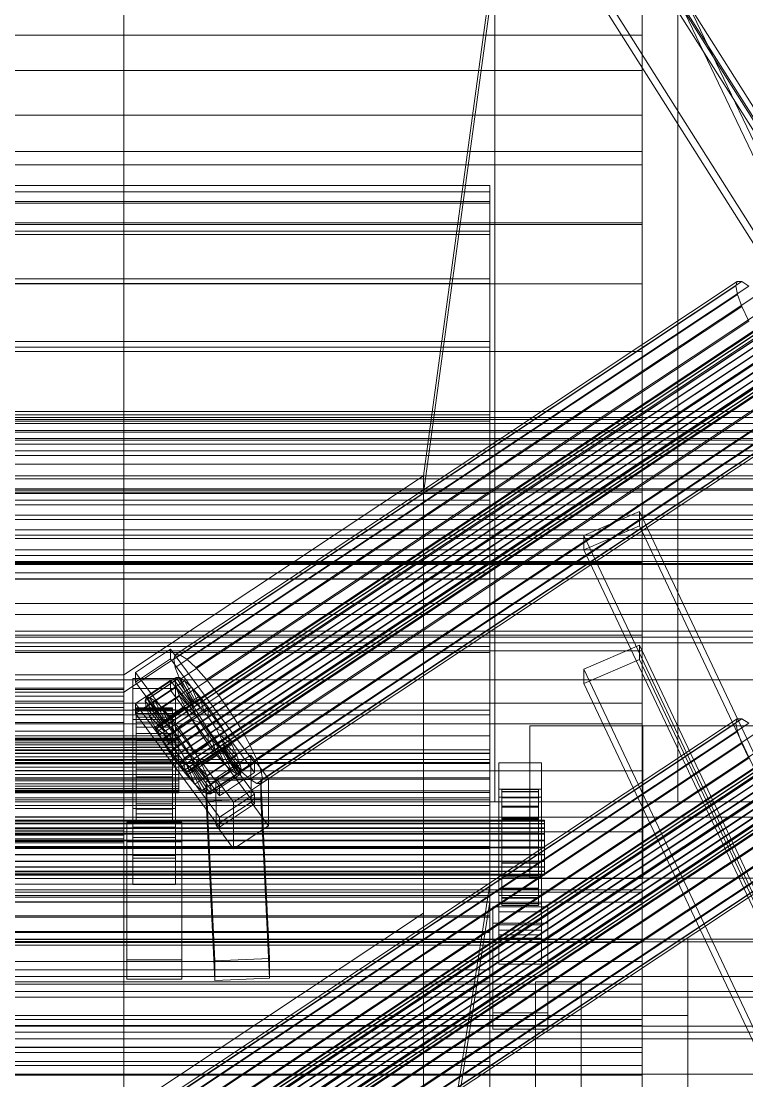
# Model space of a CAD drawing. Header units: millimetres. Extents: x -191664 to 191490, y -197311 to 10263.
# Drawn here: x 96.3 to 334.3, y -28691.4 to -28344 of the extents above; entities that cross this region are included whole.
import ezdxf

# ---------------------------------------------------------------- set-up
doc = ezdxf.new("R2010")
doc.units = ezdxf.units.MM
for name, color, linetype, lineweight in [('frontal_C01', 7, 'Continuous', 0), ('frontal_C02', 7, 'Continuous', 0), ('frontal_C03', 7, 'Continuous', 0), ('frontal_C03-traverse', 7, 'Continuous', 0), ('frontal_secador', 7, 'Continuous', 0)]:
    doc.layers.add(name, color=color, linetype=linetype, lineweight=lineweight)

msp = doc.modelspace()

# ---------------------------------------------------------------- linework, layer by layer
at = {"layer": 'frontal_C01', "color": 139, "true_color": 0x354b57}
for p, q in [((420.89, -28560.35), (280.89, -28266.67)), ((420.89, -28565.47), (280.89, -28271.79)), ((133.81, -28557.53), (145.28, -28549.92)), ((145.28, -28549.92), (145.29, -28553.12)), ((145.28, -28549.92), (172.81, -28587.15)), ((145.29, -28553.12), (133.82, -28560.73)), ((172.82, -28590.36), (145.29, -28553.12)), ((133, -28562.75), (133, -28559.55)), ((133, -28559.55), (147, -28559.55)), ((133, -28605.03), (133, -28559.55)), ((133.82, -28560.73), (133.81, -28557.53)), ((161.34, -28594.77), (133.81, -28557.53)), ((133.85, -28567.77), (145.32, -28560.16)), ((145.32, -28560.16), (145.33, -28563.36)), ((145.32, -28560.16), (172.85, -28597.4)), ((147, -28559.55), (147, -28562.75)), ((147, -28559.55), (147, -28605.03)), ((147, -28562.75), (133, -28562.75)), ((133, -28562.75), (133, -28608.23)), ((133.82, -28560.73), (161.35, -28597.97)), ((145.33, -28563.36), (133.86, -28570.97)), ((172.86, -28600.6), (145.33, -28563.36)), ((147, -28608.23), (147, -28562.75)), ((133, -28573), (133, -28569.8)), ((133, -28569.8), (147, -28569.8)), ((133, -28615.27), (133, -28569.8)), ((133.86, -28570.97), (133.85, -28567.77)), ((161.38, -28605.01), (133.85, -28567.77)), ((147, -28569.8), (147, -28573)), ((147, -28569.8), (147, -28615.27)), ((147, -28573), (133, -28573)), ((133, -28573), (133, -28618.47)), ((133.86, -28570.97), (161.39, -28608.21)), ((147, -28618.47), (147, -28573)), ((160.19, -28592.25), (171.66, -28584.64)), ((171.66, -28584.64), (171.72, -28600.01)), ((171.66, -28584.64), (177.39, -28592.4)), ((172.81, -28587.15), (161.34, -28594.77)), ((172.82, -28590.36), (172.81, -28587.15)), ((161.35, -28597.97), (172.82, -28590.36)), ((156.96, -28593.32), (174.94, -28592.54)), ((156.96, -28599.73), (156.96, -28593.32)), ((159.83, -28652.14), (156.96, -28593.32)), ((160.25, -28607.62), (160.19, -28592.25)), ((165.93, -28600.01), (160.19, -28592.25)), ((161.34, -28594.77), (161.35, -28597.97)), ((177.39, -28592.4), (165.93, -28600.01)), ((174.94, -28592.54), (174.94, -28598.94)), ((174.94, -28592.54), (177.81, -28651.36)), ((177.45, -28607.77), (177.39, -28592.4)), ((172.85, -28597.4), (161.38, -28605.01)), ((172.86, -28600.6), (172.85, -28597.4)), ((174.94, -28598.94), (156.96, -28599.73)), ((159.83, -28658.55), (156.96, -28599.73)), ((171.72, -28600.01), (160.25, -28607.62)), ((161.39, -28608.21), (172.86, -28600.6)), ((165.93, -28600.01), (165.98, -28615.38)), ((177.45, -28607.77), (171.72, -28600.01)), ((177.81, -28657.76), (174.94, -28598.94)), ((133, -28617.54), (133, -28602.17)), ((133, -28602.17), (147, -28602.17)), ((133, -28611.64), (133, -28602.17)), ((147, -28605.03), (133, -28605.03)), ((133, -28605.03), (133, -28608.23)), ((147, -28602.17), (147, -28617.54)), ((147, -28602.17), (147, -28611.64)), ((147, -28608.23), (147, -28605.03)), ((161.38, -28605.01), (161.39, -28608.21)), ((131, -28613.06), (131, -28606.65)), ((131, -28606.65), (149, -28606.65)), ((131, -28651.75), (131, -28606.65)), ((133, -28608.23), (147, -28608.23)), ((149, -28606.65), (149, -28613.06)), ((149, -28606.65), (149, -28651.75)), ((160.25, -28607.62), (165.98, -28615.38)), ((165.98, -28615.38), (177.45, -28607.77)), ((147, -28611.64), (133, -28611.64)), ((133, -28611.64), (133, -28627.01)), ((147, -28627.01), (147, -28611.64)), ((149, -28613.06), (131, -28613.06)), ((131, -28658.15), (131, -28613.06)), ((147, -28615.27), (133, -28615.27)), ((133, -28615.27), (133, -28618.47)), ((147, -28618.47), (147, -28615.27)), ((149, -28658.15), (149, -28613.06)), ((147, -28617.54), (133, -28617.54)), ((133, -28617.54), (133, -28627.01)), ((133, -28618.47), (147, -28618.47)), ((147, -28627.01), (147, -28617.54)), ((133, -28627.01), (147, -28627.01)), ((-425, -28645.87), (425, -28645.87)), ((149, -28651.75), (131, -28651.75)), ((131, -28651.75), (131, -28658.15)), ((149, -28658.15), (149, -28651.75)), ((177.81, -28651.36), (159.83, -28652.14)), ((159.83, -28652.14), (159.83, -28658.55)), ((177.81, -28657.76), (177.81, -28651.36)), ((425, -28657.24), (-425, -28657.24)), ((131, -28658.15), (149, -28658.15)), ((159.83, -28658.55), (177.81, -28657.76)), ((425, -28662.13), (-425, -28662.13)), ((-425, -28673.5), (425, -28673.5))]:
    msp.add_line(p, q, dxfattribs=at)
at = {"layer": 'frontal_C01', "color": 139, "true_color": 0x345e4e}
for p, q in [((130, -28558.32), (130, -28333.63)), ((228.3, -28493.07), (250, -28333.63)), ((130, -28339.32), (130, -28564)), ((250, -28339.32), (228.3, -28498.76)), ((228.3, -28493.07), (130, -28558.32)), ((228.3, -28636.42), (228.3, -28493.07)), ((228.3, -28493.07), (228.3, -28498.76)), ((130, -28564), (228.3, -28498.76)), ((228.3, -28498.76), (228.3, -28642.11)), ((130, -28558.32), (0, -28558.32)), ((130, -28701.67), (130, -28558.32)), ((0, -28564), (130, -28564)), ((130, -28564), (130, -28707.35)), ((228.3, -28636.42), (130, -28701.67)), ((228.3, -28779.77), (228.3, -28636.42)), ((228.3, -28636.42), (228.3, -28642.11)), ((130, -28707.35), (228.3, -28642.11)), ((228.3, -28642.11), (228.3, -28785.46))]:
    msp.add_line(p, q, dxfattribs=at)
at = {"layer": 'frontal_C01', "color": 8, "true_color": 0x697a83}
for p, q in [((300, -28333.45), (300, -28348.61)), ((300, -28360.15), (300, -28339.42)), ((300, -28348.61), (-300, -28348.61)), ((300, -28348.61), (300, -28374.77)), ((300, -28360.15), (-300, -28360.15)), ((300, -28391.08), (300, -28360.15)), ((300, -28374.77), (-300, -28374.77)), ((300, -28374.77), (300, -28410.14)), ((300, -28391.08), (-300, -28391.08)), ((300, -28430.12), (300, -28391.08)), ((300, -28410.14), (-300, -28410.14)), ((300, -28410.14), (300, -28452.31)), ((300, -28430.12), (-300, -28430.12)), ((300, -28474.59), (300, -28430.12)), ((-300, -28452.31), (300, -28452.31)), ((300, -28452.31), (300, -28498.41)), ((300, -28474.59), (-300, -28474.59)), ((300, -28521.48), (300, -28474.59)), ((300, -28498.41), (-300, -28498.41)), ((300, -28498.41), (300, -28545.3)), ((300, -28521.48), (-300, -28521.48)), ((300, -28567.58), (300, -28521.48)), ((300, -28545.3), (-300, -28545.3)), ((300, -28545.3), (300, -28589.77)), ((300, -28567.58), (-300, -28567.58)), ((300, -28609.75), (300, -28567.58)), ((300, -28589.77), (-300, -28589.77)), ((300, -28589.77), (300, -28628.81)), ((300, -28609.75), (-300, -28609.75)), ((300, -28645.12), (300, -28609.75)), ((300, -28628.81), (-300, -28628.81)), ((300, -28628.81), (300, -28659.74)), ((300, -28645.12), (-300, -28645.12)), ((300, -28671.27), (300, -28645.12)), ((300, -28659.74), (-300, -28659.74)), ((300, -28659.74), (300, -28680.47)), ((300, -28671.27), (-300, -28671.27)), ((300, -28686.44), (300, -28671.27)), ((300, -28680.47), (-300, -28680.47)), ((300, -28680.47), (300, -28689.57)), ((300, -28686.44), (-300, -28686.44)), ((300, -28689.57), (300, -28686.44)), ((300, -28689.57), (-300, -28689.57))]:
    msp.add_line(p, q, dxfattribs=at)
at = {"layer": 'frontal_C01', "color": 252, "true_color": 0x83939a}
for p, q in [((146.38, -28553.15), (330.69, -28430.81)), ((146.87, -28551.71), (331.18, -28429.38)), ((148.32, -28551.72), (332.63, -28429.39)), ((150.63, -28553.17), (334.94, -28430.84)), ((331.18, -28429.38), (330.69, -28430.81)), ((330.69, -28430.81), (331.2, -28433.59)), ((332.63, -28429.39), (331.18, -28429.38)), ((334.94, -28430.84), (332.63, -28429.39)), ((146.89, -28555.92), (331.2, -28433.59)), ((153.64, -28555.96), (337.95, -28433.62)), ((331.2, -28433.59), (332.66, -28437.52)), ((148.35, -28559.85), (332.66, -28437.52)), ((157.15, -28559.9), (341.46, -28437.56)), ((332.66, -28437.52), (334.98, -28442.34)), ((150.67, -28564.67), (334.98, -28442.34)), ((345.23, -28442.39), (160.92, -28564.72)), ((153.69, -28570.04), (338, -28447.71)), ((164.69, -28570.1), (349, -28447.77)), ((157.21, -28575.61), (341.52, -28453.28)), ((168.21, -28575.66), (352.52, -28453.33)), ((160.98, -28580.98), (345.29, -28458.65)), ((171.23, -28581.04), (355.54, -28458.7)), ((164.75, -28585.81), (349.06, -28463.48)), ((173.55, -28585.85), (357.86, -28463.52)), ((168.26, -28589.75), (352.57, -28467.42)), ((175.02, -28589.78), (359.33, -28467.45)), ((171.28, -28592.54), (355.58, -28470.2)), ((173.58, -28593.98), (357.89, -28471.65)), ((175.03, -28593.99), (359.34, -28471.66)), ((175.52, -28592.56), (359.83, -28470.23)), ((146.38, -28553.15), (146.87, -28551.71)), ((146.89, -28555.92), (146.38, -28553.15)), ((146.87, -28551.71), (148.32, -28551.72)), ((148.32, -28551.72), (150.63, -28553.17)), ((150.63, -28553.17), (153.64, -28555.96)), ((148.35, -28559.85), (146.89, -28555.92)), ((153.64, -28555.96), (157.15, -28559.9)), ((150.67, -28564.67), (148.35, -28559.85)), ((157.15, -28559.9), (160.92, -28564.72)), ((-130, -28562.72), (130, -28562.72)), ((-130, -28563.16), (130, -28563.16)), ((130, -28563.16), (130, -28562.72)), ((130, -28562.72), (130, -28564)), ((130, -28565.3), (130, -28563.16)), ((-130, -28564), (130, -28564)), ((-130, -28565.3), (130, -28565.3)), ((-130, -28566.93), (130, -28566.93)), ((130, -28564), (130, -28566.93)), ((130, -28568.99), (130, -28565.3)), ((130, -28566.93), (130, -28571.29)), ((153.69, -28570.04), (150.67, -28564.67)), ((160.92, -28564.72), (164.69, -28570.1)), ((-130, -28568.99), (130, -28568.99)), ((130, -28573.98), (130, -28568.99)), ((157.21, -28575.61), (153.69, -28570.04)), ((164.69, -28570.1), (168.21, -28575.66)), ((-130, -28571.29), (130, -28571.29)), ((-130, -28573.98), (130, -28573.98)), ((130, -28571.29), (130, -28576.8)), ((130, -28579.93), (130, -28573.98)), ((146.38, -28696.5), (330.69, -28574.17)), ((146.87, -28695.06), (331.18, -28572.73)), ((148.32, -28695.07), (332.63, -28572.74)), ((150.63, -28696.52), (334.94, -28574.19)), ((331.18, -28572.73), (330.69, -28574.17)), ((330.69, -28574.17), (331.2, -28576.94)), ((332.63, -28572.74), (331.18, -28572.73)), ((334.94, -28574.19), (332.63, -28572.74)), ((-130, -28576.8), (130, -28576.8)), ((130, -28576.8), (130, -28583.08)), ((146.89, -28699.27), (331.2, -28576.94)), ((153.64, -28699.31), (337.95, -28576.98)), ((160.98, -28580.98), (157.21, -28575.61)), ((168.21, -28575.66), (171.23, -28581.04)), ((331.2, -28576.94), (332.66, -28580.87)), ((130, -28579.93), (-130, -28579.93)), ((130, -28586.44), (130, -28579.93)), ((148.35, -28703.2), (332.66, -28580.87)), ((157.15, -28703.25), (341.46, -28580.92)), ((164.75, -28585.81), (160.98, -28580.98)), ((171.23, -28581.04), (173.55, -28585.85)), ((332.66, -28580.87), (334.98, -28585.69)), ((-130, -28583.08), (130, -28583.08)), ((130, -28583.08), (130, -28589.69)), ((-130, -28586.44), (130, -28586.44)), ((130, -28593.05), (130, -28586.44)), ((150.67, -28708.02), (334.98, -28585.69)), ((345.23, -28585.74), (160.92, -28708.07)), ((168.26, -28589.75), (164.75, -28585.81)), ((173.55, -28585.85), (175.02, -28589.78)), ((-130, -28589.69), (130, -28589.69)), ((130, -28589.69), (130, -28596.2)), ((153.69, -28713.39), (338, -28591.06)), ((164.69, -28713.45), (349, -28591.12)), ((171.28, -28592.54), (168.26, -28589.75)), ((175.02, -28589.78), (175.52, -28592.56)), ((-130, -28593.05), (130, -28593.05)), ((130, -28599.33), (130, -28593.05)), ((173.58, -28593.98), (171.28, -28592.54)), ((175.03, -28593.99), (173.58, -28593.98)), ((175.52, -28592.56), (175.03, -28593.99)), ((-130, -28596.2), (130, -28596.2)), ((130, -28596.2), (130, -28602.15)), ((157.21, -28718.96), (341.52, -28596.63)), ((168.21, -28719.01), (352.52, -28596.68)), ((-130, -28599.33), (130, -28599.33)), ((130, -28604.84), (130, -28599.33)), ((160.98, -28724.34), (345.29, -28602)), ((171.23, -28724.39), (355.54, -28602.05)), ((-130, -28602.15), (130, -28602.15)), ((-130, -28604.84), (130, -28604.84)), ((130, -28602.15), (130, -28607.14)), ((130, -28609.2), (130, -28604.84)), ((-130, -28607.14), (130, -28607.14)), ((130, -28607.14), (130, -28610.83)), ((164.75, -28729.16), (349.06, -28606.83)), ((173.55, -28729.2), (357.86, -28606.87)), ((-130, -28609.2), (130, -28609.2)), ((-130, -28610.83), (130, -28610.83)), ((-130, -28612.13), (130, -28612.13)), ((130, -28612.13), (130, -28609.2)), ((130, -28610.83), (130, -28612.97)), ((130, -28613.41), (130, -28612.13)), ((168.26, -28733.1), (352.57, -28610.77)), ((175.02, -28733.13), (359.33, -28610.8)), ((-130, -28612.97), (130, -28612.97)), ((-130, -28613.41), (130, -28613.41)), ((130, -28612.97), (130, -28613.41)), ((171.28, -28735.89), (355.58, -28613.56)), ((173.58, -28737.33), (357.89, -28615)), ((175.03, -28737.34), (359.34, -28615.01)), ((175.52, -28735.91), (359.83, -28613.58))]:
    msp.add_line(p, q, dxfattribs=at)
at = {"layer": 'frontal_C01', "color": 9, "true_color": 0xbac6cb}
for p, q in [((141.04, -28575.66), (354.84, -28433.75)), ((141.22, -28575.15), (355.02, -28433.24)), ((141.22, -28576.64), (355.02, -28434.74)), ((141.73, -28575.15), (355.53, -28433.25)), ((142.55, -28575.66), (356.35, -28433.76)), ((143.62, -28576.65), (357.42, -28434.75)), ((141.74, -28578.03), (355.54, -28436.13)), ((142.56, -28579.74), (356.36, -28437.83)), ((144.86, -28578.05), (358.66, -28436.14)), ((360, -28437.85), (146.2, -28579.76)), ((143.64, -28581.64), (357.43, -28439.74)), ((144.88, -28583.61), (358.68, -28441.71)), ((147.53, -28581.66), (361.33, -28439.76)), ((148.78, -28583.63), (362.58, -28441.73)), ((146.22, -28585.52), (360.02, -28443.62)), ((147.55, -28587.23), (361.35, -28445.32)), ((149.85, -28585.54), (363.65, -28443.63)), ((150.67, -28587.24), (364.47, -28445.34)), ((148.8, -28588.62), (362.6, -28446.72)), ((149.86, -28589.61), (363.66, -28447.71)), ((150.68, -28590.13), (364.48, -28448.22)), ((151.19, -28588.64), (364.99, -28446.73)), ((151.2, -28590.13), (364.99, -28448.22)), ((151.37, -28589.62), (365.17, -28447.72)), ((141.04, -28575.66), (141.22, -28575.15)), ((141.22, -28576.64), (141.04, -28575.66)), ((141.04, -28719.01), (354.84, -28577.1)), ((141.22, -28575.15), (141.73, -28575.15)), ((141.22, -28718.5), (355.02, -28576.59)), ((141.74, -28578.03), (141.22, -28576.64)), ((141.73, -28575.15), (142.55, -28575.66)), ((141.73, -28718.5), (355.53, -28576.6)), ((142.55, -28575.66), (143.62, -28576.65)), ((142.55, -28719.01), (356.35, -28577.11)), ((143.62, -28576.65), (144.86, -28578.05)), ((-148, -28579.08), (148, -28579.08)), ((-148, -28579.24), (148, -28579.24)), ((-148, -28579.54), (148, -28579.54)), ((-148, -28580), (148, -28580)), ((-148, -28580.58), (148, -28580.58)), ((141.22, -28719.99), (355.02, -28578.09)), ((142.56, -28579.74), (141.74, -28578.03)), ((141.74, -28721.38), (355.54, -28579.48)), ((143.64, -28581.64), (142.56, -28579.74)), ((142.56, -28723.09), (356.36, -28581.19)), ((143.62, -28720), (357.42, -28578.1)), ((144.86, -28578.05), (146.2, -28579.76)), ((144.86, -28721.4), (358.66, -28579.49)), ((146.2, -28579.76), (147.53, -28581.66)), ((360, -28581.2), (146.2, -28723.11)), ((148, -28579.24), (148, -28579.08)), ((148, -28579.08), (148, -28579.54)), ((148, -28580), (148, -28579.24)), ((148, -28579.54), (148, -28580.58)), ((148, -28581.31), (148, -28580)), ((148, -28580.58), (148, -28582.12)), ((-148, -28581.31), (148, -28581.31)), ((-148, -28582.12), (148, -28582.12)), ((-148, -28583.08), (148, -28583.08)), ((-148, -28584.07), (148, -28584.07)), ((144.88, -28583.61), (143.64, -28581.64)), ((143.64, -28724.99), (357.43, -28583.09)), ((146.22, -28585.52), (144.88, -28583.61)), ((147.53, -28581.66), (148.78, -28583.63)), ((147.53, -28725.01), (361.33, -28583.11)), ((148, -28583.08), (148, -28581.31)), ((148, -28582.12), (148, -28584.07)), ((148, -28585.18), (148, -28583.08)), ((148, -28584.07), (148, -28586.3)), ((148.78, -28583.63), (149.85, -28585.54)), ((148, -28585.18), (-148, -28585.18)), ((-148, -28586.3), (148, -28586.3)), ((-148, -28587.49), (148, -28587.49)), ((144.88, -28726.97), (358.68, -28585.06)), ((147.55, -28587.23), (146.22, -28585.52)), ((146.22, -28728.87), (360.02, -28586.97)), ((148.8, -28588.62), (147.55, -28587.23)), ((148, -28587.49), (148, -28585.18)), ((148, -28586.3), (148, -28588.64)), ((148, -28589.83), (148, -28587.49)), ((148.78, -28726.98), (362.58, -28585.08)), ((149.85, -28585.54), (150.67, -28587.24)), ((149.85, -28728.89), (363.65, -28586.98)), ((150.67, -28587.24), (151.19, -28588.64)), ((-148, -28588.64), (148, -28588.64)), ((-148, -28589.83), (148, -28589.83)), ((-148, -28590.95), (148, -28590.95)), ((147.55, -28730.58), (361.35, -28588.68)), ((148, -28588.64), (148, -28590.95)), ((148, -28592.06), (148, -28589.83)), ((148, -28590.95), (148, -28593.06)), ((149.86, -28589.61), (148.8, -28588.62)), ((148.8, -28731.98), (362.6, -28590.07)), ((150.68, -28590.13), (149.86, -28589.61)), ((149.86, -28732.96), (363.66, -28591.06)), ((150.67, -28730.6), (364.47, -28588.69)), ((151.2, -28590.13), (150.68, -28590.13)), ((150.68, -28733.48), (364.48, -28591.57)), ((151.19, -28588.64), (151.37, -28589.62)), ((151.19, -28731.99), (364.99, -28590.08)), ((151.37, -28589.62), (151.2, -28590.13)), ((151.2, -28733.48), (364.99, -28591.57)), ((151.37, -28732.97), (365.17, -28591.07)), ((-148, -28592.06), (148, -28592.06)), ((-148, -28593.06), (148, -28593.06)), ((-148, -28594.01), (148, -28594.01)), ((-148, -28594.82), (148, -28594.82)), ((148, -28594.01), (148, -28592.06)), ((148, -28593.06), (148, -28594.82)), ((148, -28595.56), (148, -28594.01)), ((148, -28594.82), (148, -28596.13)), ((-148, -28595.56), (148, -28595.56)), ((-148, -28596.13), (148, -28596.13)), ((-148, -28596.59), (148, -28596.59)), ((-148, -28596.89), (148, -28596.89)), ((-148, -28597.05), (148, -28597.05)), ((148, -28596.59), (148, -28595.56)), ((148, -28596.13), (148, -28596.89)), ((148, -28597.05), (148, -28596.59)), ((148, -28596.89), (148, -28597.05))]:
    msp.add_line(p, q, dxfattribs=at)
at = {"layer": 'frontal_C01', "color": 9, "true_color": 0xb8c2c5}
for p, q in [((342.5, -28472.03), (-342.5, -28472.03)), ((342.5, -28473.94), (-342.5, -28473.94)), ((342.5, -28475.89), (-342.5, -28475.89)), ((342.5, -28481.34), (-342.5, -28481.34)), ((342.5, -28484.93), (-342.5, -28484.93)), ((342.5, -28493.09), (-342.5, -28493.09)), ((-342.5, -28497.78), (342.5, -28497.78)), ((342.5, -28507.41), (-342.5, -28507.41)), ((342.5, -28512.48), (-342.5, -28512.48)), ((342.5, -28522.11), (-342.5, -28522.11)), ((342.5, -28526.8), (-342.5, -28526.8)), ((342.5, -28534.96), (-342.5, -28534.96)), ((342.5, -28538.55), (-342.5, -28538.55)), ((342.5, -28544), (-342.5, -28544)), ((342.5, -28545.94), (-342.5, -28545.94)), ((342.5, -28547.86), (-342.5, -28547.86))]:
    msp.add_line(p, q, dxfattribs=at)
at = {"layer": 'frontal_C01', "color": 155, "true_color": 0x617580}
for p, q in [((136.95, -28566.81), (146.78, -28560.29)), ((137.31, -28565.74), (147.14, -28559.21)), ((138.4, -28565.74), (148.23, -28559.22)), ((140.12, -28566.83), (149.95, -28560.3)), ((147.14, -28559.21), (146.78, -28560.29)), ((146.78, -28560.29), (152.51, -28568.04)), ((146.78, -28560.29), (147.15, -28562.36)), ((148.23, -28559.22), (147.14, -28559.21)), ((147.14, -28559.21), (152.69, -28567.54)), ((149.95, -28560.3), (148.23, -28559.22)), ((148.23, -28559.22), (153.2, -28567.54)), ((152.21, -28562.39), (149.95, -28560.3)), ((149.95, -28560.3), (154.02, -28568.05)), ((137.32, -28568.89), (147.15, -28562.36)), ((142.38, -28568.91), (152.21, -28562.39)), ((147.15, -28562.36), (152.69, -28569.03)), ((147.15, -28562.36), (148.25, -28565.3)), ((154.83, -28565.34), (152.21, -28562.39)), ((152.21, -28562.39), (155.08, -28569.04)), ((136.95, -28566.81), (137.31, -28565.74)), ((142.68, -28574.57), (136.95, -28566.81)), ((137.32, -28568.89), (136.95, -28566.81)), ((142.86, -28574.06), (137.31, -28565.74)), ((137.31, -28565.74), (138.4, -28565.74)), ((143.37, -28574.06), (138.4, -28565.74)), ((138.4, -28565.74), (140.12, -28566.83)), ((138.42, -28571.83), (148.25, -28565.3)), ((144.19, -28574.58), (140.12, -28566.83)), ((140.12, -28566.83), (142.38, -28568.91)), ((145, -28571.86), (154.83, -28565.34)), ((148.25, -28565.3), (153.21, -28570.42)), ((148.25, -28565.3), (149.99, -28568.9)), ((157.65, -28568.94), (154.83, -28565.34)), ((154.83, -28565.34), (156.33, -28570.44)), ((134, -28579.08), (134, -28569.1)), ((134, -28569.1), (134, -28569.44)), ((134, -28569.1), (146, -28569.1)), ((134, -28570.07), (134, -28569.1)), ((134, -28579.24), (134, -28569.44)), ((134, -28569.44), (134, -28571.04)), ((134, -28569.44), (146, -28569.44)), ((134, -28579.54), (134, -28570.07)), ((134, -28570.07), (146, -28570.07)), ((134, -28572.25), (134, -28570.07)), ((142.86, -28575.55), (137.32, -28568.89)), ((138.42, -28571.83), (137.32, -28568.89)), ((140.16, -28575.43), (149.99, -28568.9)), ((145.26, -28575.56), (142.38, -28568.91)), ((142.38, -28568.91), (145, -28571.86)), ((152.51, -28568.04), (142.68, -28574.57)), ((152.69, -28567.54), (142.86, -28574.06)), ((152.69, -28569.03), (142.86, -28575.55)), ((153.2, -28567.54), (143.37, -28574.06)), ((153.21, -28570.42), (143.38, -28576.94)), ((154.02, -28568.05), (144.19, -28574.58)), ((155.08, -28569.04), (145.26, -28575.56)), ((146, -28569.44), (146, -28569.1)), ((146, -28569.1), (146, -28579.08)), ((146, -28569.1), (146, -28570.07)), ((146, -28571.04), (146, -28569.44)), ((146, -28569.44), (146, -28579.24)), ((146, -28570.07), (146, -28579.54)), ((146, -28570.07), (146, -28572.25)), ((156.33, -28570.44), (146.5, -28576.96)), ((157.65, -28568.94), (147.82, -28575.47)), ((149.99, -28568.9), (154.03, -28572.13)), ((149.99, -28568.9), (152.25, -28572.92)), ((152.51, -28568.04), (152.69, -28567.54)), ((152.69, -28569.03), (152.51, -28568.04)), ((152.69, -28567.54), (153.2, -28567.54)), ((153.21, -28570.42), (152.69, -28569.03)), ((153.2, -28567.54), (154.02, -28568.05)), ((154.03, -28572.13), (153.21, -28570.42)), ((154.02, -28568.05), (155.08, -28569.04)), ((155.08, -28569.04), (156.33, -28570.44)), ((156.33, -28570.44), (157.66, -28572.14)), ((157.66, -28572.14), (157.65, -28568.94)), ((160.47, -28572.97), (157.65, -28568.94)), ((134, -28580), (134, -28571.04)), ((134, -28571.04), (134, -28573.8)), ((134, -28571.04), (146, -28571.04)), ((134, -28580.58), (134, -28572.25)), ((134, -28572.25), (146, -28572.25)), ((134, -28575.52), (134, -28572.25)), ((134, -28581.31), (134, -28573.8)), ((134, -28573.8), (134, -28577.53)), ((134, -28573.8), (146, -28573.8)), ((143.38, -28576.94), (138.42, -28571.83)), ((140.16, -28575.43), (138.42, -28571.83)), ((142.42, -28579.45), (152.25, -28572.92)), ((142.86, -28574.06), (142.68, -28574.57)), ((143.37, -28574.06), (142.86, -28574.06)), ((144.19, -28574.58), (143.37, -28574.06)), ((154.03, -28572.13), (144.2, -28578.65)), ((146.5, -28576.96), (145, -28571.86)), ((145, -28571.86), (147.82, -28575.47)), ((155.1, -28574.03), (145.27, -28580.56)), ((146, -28573.8), (146, -28571.04)), ((146, -28571.04), (146, -28580)), ((146, -28572.25), (146, -28580.58)), ((146, -28572.25), (146, -28575.52)), ((146, -28577.53), (146, -28573.8)), ((146, -28573.8), (146, -28581.31)), ((147.83, -28578.67), (157.66, -28572.14)), ((159, -28574.05), (149.17, -28580.57)), ((150.64, -28579.49), (160.47, -28572.97)), ((152.25, -28572.92), (155.1, -28574.03)), ((152.25, -28572.92), (154.88, -28577.09)), ((155.1, -28574.03), (154.03, -28572.13)), ((156.35, -28576), (155.1, -28574.03)), ((157.66, -28572.14), (159, -28574.05)), ((160.47, -28572.97), (159, -28574.05)), ((159, -28574.05), (160.25, -28576.02)), ((163.1, -28577.13), (160.47, -28572.97)), ((134, -28582.12), (134, -28575.52)), ((134, -28575.52), (146, -28575.52)), ((134, -28579.64), (134, -28575.52)), ((134, -28583.08), (134, -28577.53)), ((134, -28577.53), (134, -28581.98)), ((134, -28577.53), (146, -28577.53)), ((144.2, -28578.65), (140.16, -28575.43)), ((142.42, -28579.45), (140.16, -28575.43)), ((142.68, -28574.57), (142.86, -28575.55)), ((142.86, -28575.55), (143.38, -28576.94)), ((143.38, -28576.94), (144.2, -28578.65)), ((145.26, -28575.56), (144.19, -28574.58)), ((145.05, -28583.61), (154.88, -28577.09)), ((146.5, -28576.96), (145.26, -28575.56)), ((146, -28575.52), (146, -28582.12)), ((146, -28575.52), (146, -28579.64)), ((146, -28581.98), (146, -28577.53)), ((146, -28577.53), (146, -28583.08)), ((147.83, -28578.67), (146.5, -28576.96)), ((156.35, -28576), (146.52, -28582.53)), ((147.82, -28575.47), (147.83, -28578.67)), ((147.82, -28575.47), (150.64, -28579.49)), ((160.25, -28576.02), (150.42, -28582.55)), ((153.27, -28583.65), (163.1, -28577.13)), ((154.88, -28577.09), (156.35, -28576)), ((154.88, -28577.09), (157.7, -28581.11)), ((157.69, -28577.91), (156.35, -28576)), ((163.1, -28577.13), (160.25, -28576.02)), ((160.25, -28576.02), (161.32, -28577.93)), ((165.37, -28581.15), (163.1, -28577.13)), ((134, -28579.24), (134, -28579.08)), ((146, -28579.08), (134, -28579.08)), ((134, -28579.08), (134, -28579.54)), ((134, -28580), (134, -28579.24)), ((146, -28579.24), (134, -28579.24)), ((146, -28579.54), (134, -28579.54)), ((134, -28579.54), (134, -28580.58)), ((134, -28584.07), (134, -28579.64)), ((134, -28579.64), (146, -28579.64)), ((134, -28584.33), (134, -28579.64)), ((134, -28581.31), (134, -28580)), ((146, -28580), (134, -28580)), ((146, -28580.58), (134, -28580.58)), ((134, -28580.58), (134, -28582.12)), ((145.27, -28580.56), (142.42, -28579.45)), ((145.05, -28583.61), (142.42, -28579.45)), ((144.2, -28578.65), (145.27, -28580.56)), ((145.27, -28580.56), (146.52, -28582.53)), ((146, -28579.08), (146, -28579.24)), ((146, -28579.54), (146, -28579.08)), ((146, -28579.24), (146, -28580)), ((146, -28580.58), (146, -28579.54)), ((146, -28579.64), (146, -28584.07)), ((146, -28579.64), (146, -28584.33)), ((146, -28580), (146, -28581.31)), ((146, -28582.12), (146, -28580.58)), ((149.17, -28580.57), (147.83, -28578.67)), ((157.69, -28577.91), (147.86, -28584.43)), ((147.87, -28587.63), (157.7, -28581.11)), ((149.17, -28580.57), (150.64, -28579.49)), ((150.42, -28582.55), (149.17, -28580.57)), ((159.02, -28579.62), (149.19, -28586.14)), ((160.27, -28581.01), (150.44, -28587.54)), ((150.64, -28579.49), (153.27, -28583.65)), ((161.32, -28577.93), (151.49, -28584.45)), ((162.14, -28579.63), (152.31, -28586.16)), ((162.66, -28581.02), (152.83, -28587.55)), ((155.54, -28587.67), (165.37, -28581.15)), ((157.7, -28581.11), (157.69, -28577.91)), ((159.02, -28579.62), (157.69, -28577.91)), ((157.7, -28581.11), (160.52, -28584.72)), ((160.52, -28584.72), (159.02, -28579.62)), ((160.27, -28581.01), (159.02, -28579.62)), ((163.14, -28587.66), (160.27, -28581.01)), ((161.33, -28582), (160.27, -28581.01)), ((165.37, -28581.15), (161.32, -28577.93)), ((161.32, -28577.93), (162.14, -28579.63)), ((167.1, -28584.75), (162.14, -28579.63)), ((162.14, -28579.63), (162.66, -28581.02)), ((168.2, -28587.69), (162.66, -28581.02)), ((162.66, -28581.02), (162.84, -28582.01)), ((167.1, -28584.75), (165.37, -28581.15)), ((134, -28583.08), (134, -28581.31)), ((146, -28581.31), (134, -28581.31)), ((134, -28581.98), (134, -28585.18)), ((146, -28581.98), (134, -28581.98)), ((134, -28581.98), (134, -28586.85)), ((146, -28582.12), (134, -28582.12)), ((134, -28582.12), (134, -28584.07)), ((134, -28585.18), (134, -28583.08)), ((146, -28583.08), (134, -28583.08)), ((146, -28584.07), (134, -28584.07)), ((134, -28584.07), (134, -28586.3)), ((134, -28586.3), (134, -28584.33)), ((134, -28584.33), (146, -28584.33)), ((134, -28589.28), (134, -28584.33)), ((146.52, -28582.53), (145.05, -28583.61)), ((147.87, -28587.63), (145.05, -28583.61)), ((146, -28581.31), (146, -28583.08)), ((146, -28585.18), (146, -28581.98)), ((146, -28586.85), (146, -28581.98)), ((146, -28584.07), (146, -28582.12)), ((146, -28583.08), (146, -28585.18)), ((146, -28586.3), (146, -28584.07)), ((146, -28584.33), (146, -28586.3)), ((146, -28584.33), (146, -28589.28)), ((146.52, -28582.53), (147.86, -28584.43)), ((147.86, -28584.43), (147.87, -28587.63)), ((147.86, -28584.43), (149.19, -28586.14)), ((151.49, -28584.45), (150.42, -28582.55)), ((150.42, -28582.55), (153.27, -28583.65)), ((150.69, -28591.24), (160.52, -28584.72)), ((152.31, -28586.16), (151.49, -28584.45)), ((151.49, -28584.45), (155.54, -28587.67)), ((161.33, -28582), (151.5, -28588.53)), ((162.15, -28582.51), (152.32, -28589.04)), ((162.66, -28582.52), (152.83, -28589.04)), ((162.84, -28582.01), (153.01, -28588.53)), ((153.27, -28583.65), (155.54, -28587.67)), ((160.52, -28584.72), (163.14, -28587.66)), ((165.4, -28589.75), (161.33, -28582)), ((162.15, -28582.51), (161.33, -28582)), ((167.12, -28590.83), (162.15, -28582.51)), ((162.66, -28582.52), (162.15, -28582.51)), ((162.84, -28582.01), (162.66, -28582.52)), ((168.21, -28590.84), (162.66, -28582.52)), ((168.57, -28589.77), (162.84, -28582.01)), ((134, -28585.18), (146, -28585.18)), ((134, -28587.49), (134, -28585.18)), ((146, -28586.3), (134, -28586.3)), ((134, -28586.3), (134, -28588.64)), ((134, -28587.49), (134, -28586.85)), ((134, -28586.85), (134, -28591.8)), ((134, -28586.85), (146, -28586.85)), ((134, -28589.83), (134, -28587.49)), ((146, -28587.49), (134, -28587.49)), ((146, -28585.18), (146, -28587.49)), ((146, -28588.64), (146, -28586.3)), ((146, -28591.8), (146, -28586.85)), ((146, -28586.85), (146, -28587.49)), ((146, -28587.49), (146, -28589.83)), ((150.69, -28591.24), (147.87, -28587.63)), ((149.19, -28586.14), (150.69, -28591.24)), ((149.19, -28586.14), (150.44, -28587.54)), ((150.44, -28587.54), (153.31, -28594.19)), ((150.44, -28587.54), (151.5, -28588.53)), ((152.83, -28587.55), (152.31, -28586.16)), ((152.31, -28586.16), (157.27, -28591.27)), ((153.01, -28588.53), (152.83, -28587.55)), ((152.83, -28587.55), (158.37, -28594.21)), ((153.31, -28594.19), (163.14, -28587.66)), ((155.54, -28587.67), (157.27, -28591.27)), ((157.27, -28591.27), (167.1, -28584.75)), ((158.37, -28594.21), (168.2, -28587.69)), ((163.14, -28587.66), (165.4, -28589.75)), ((168.2, -28587.69), (167.1, -28584.75)), ((168.57, -28589.77), (168.2, -28587.69)), ((134, -28588.64), (134, -28589.28)), ((146, -28588.64), (134, -28588.64)), ((134, -28588.64), (134, -28590.95)), ((134, -28589.28), (146, -28589.28)), ((134, -28594.15), (134, -28589.28)), ((134, -28592.06), (134, -28589.83)), ((134, -28589.83), (134, -28591.8)), ((146, -28589.83), (134, -28589.83)), ((134, -28590.95), (134, -28594.15)), ((146, -28590.95), (134, -28590.95)), ((134, -28590.95), (134, -28593.06)), ((146, -28589.28), (146, -28588.64)), ((146, -28590.95), (146, -28588.64)), ((146, -28589.28), (146, -28594.15)), ((146, -28591.8), (146, -28589.83)), ((146, -28589.83), (146, -28592.06)), ((146, -28594.15), (146, -28590.95)), ((146, -28593.06), (146, -28590.95)), ((153.31, -28594.19), (150.69, -28591.24)), ((151.5, -28588.53), (155.57, -28596.28)), ((151.5, -28588.53), (152.32, -28589.04)), ((152.32, -28589.04), (157.29, -28597.36)), ((152.32, -28589.04), (152.83, -28589.04)), ((152.83, -28589.04), (153.01, -28588.53)), ((152.83, -28589.04), (158.38, -28597.36)), ((153.01, -28588.53), (158.74, -28596.29)), ((155.57, -28596.28), (165.4, -28589.75)), ((157.27, -28591.27), (158.37, -28594.21)), ((157.29, -28597.36), (167.12, -28590.83)), ((158.38, -28597.36), (168.21, -28590.84)), ((158.74, -28596.29), (168.57, -28589.77)), ((165.4, -28589.75), (167.12, -28590.83)), ((167.12, -28590.83), (168.21, -28590.84)), ((168.21, -28590.84), (168.57, -28589.77)), ((134, -28591.8), (134, -28596.49)), ((134, -28591.8), (146, -28591.8)), ((134, -28594.01), (134, -28592.06)), ((134, -28592.06), (134, -28596.49)), ((146, -28592.06), (134, -28592.06)), ((134, -28593.06), (134, -28598.6)), ((146, -28593.06), (134, -28593.06)), ((134, -28593.06), (134, -28594.82)), ((134, -28595.56), (134, -28594.01)), ((134, -28594.01), (134, -28600.61)), ((146, -28594.01), (134, -28594.01)), ((134, -28594.15), (146, -28594.15)), ((134, -28598.6), (134, -28594.15)), ((134, -28594.82), (134, -28602.33)), ((146, -28594.82), (134, -28594.82)), ((134, -28594.82), (134, -28596.13)), ((146, -28596.49), (146, -28591.8)), ((146, -28596.49), (146, -28592.06)), ((146, -28592.06), (146, -28594.01)), ((146, -28598.6), (146, -28593.06)), ((146, -28594.82), (146, -28593.06)), ((146, -28600.61), (146, -28594.01)), ((146, -28594.01), (146, -28595.56)), ((146, -28594.15), (146, -28598.6)), ((146, -28602.33), (146, -28594.82)), ((146, -28596.13), (146, -28594.82)), ((155.57, -28596.28), (153.31, -28594.19)), ((158.37, -28594.21), (158.74, -28596.29)), ((134, -28596.59), (134, -28595.56)), ((134, -28595.56), (134, -28603.88)), ((146, -28595.56), (134, -28595.56)), ((134, -28596.13), (134, -28605.1)), ((146, -28596.13), (134, -28596.13)), ((134, -28596.13), (134, -28596.89)), ((134, -28596.49), (134, -28600.61)), ((134, -28596.49), (146, -28596.49)), ((134, -28597.05), (134, -28596.59)), ((134, -28596.59), (134, -28606.07)), ((146, -28596.59), (134, -28596.59)), ((134, -28596.89), (134, -28606.7)), ((146, -28596.89), (134, -28596.89)), ((134, -28596.89), (134, -28597.05)), ((134, -28597.05), (134, -28607.03)), ((146, -28597.05), (134, -28597.05)), ((134, -28598.6), (146, -28598.6)), ((134, -28602.33), (134, -28598.6)), ((146, -28603.88), (146, -28595.56)), ((146, -28595.56), (146, -28596.59)), ((146, -28605.1), (146, -28596.13)), ((146, -28596.89), (146, -28596.13)), ((146, -28600.61), (146, -28596.49)), ((146, -28606.07), (146, -28596.59)), ((146, -28596.59), (146, -28597.05)), ((146, -28606.7), (146, -28596.89)), ((146, -28597.05), (146, -28596.89)), ((146, -28607.03), (146, -28597.05)), ((146, -28598.6), (146, -28602.33)), ((157.29, -28597.36), (155.57, -28596.28)), ((158.38, -28597.36), (157.29, -28597.36)), ((158.74, -28596.29), (158.38, -28597.36)), ((134, -28600.61), (134, -28603.88)), ((134, -28600.61), (146, -28600.61)), ((146, -28603.88), (146, -28600.61)), ((134, -28602.33), (146, -28602.33)), ((134, -28605.1), (134, -28602.33)), ((134, -28603.88), (134, -28606.07)), ((134, -28603.88), (146, -28603.88)), ((134, -28605.1), (146, -28605.1)), ((134, -28606.7), (134, -28605.1)), ((146, -28602.33), (146, -28605.1)), ((146, -28606.07), (146, -28603.88)), ((146, -28605.1), (146, -28606.7)), ((134, -28606.07), (134, -28607.03)), ((134, -28606.07), (146, -28606.07)), ((134, -28606.7), (146, -28606.7)), ((134, -28607.03), (134, -28606.7)), ((134, -28607.03), (146, -28607.03)), ((146, -28607.03), (146, -28606.07)), ((146, -28606.7), (146, -28607.03))]:
    msp.add_line(p, q, dxfattribs=at)
at = {"layer": 'frontal_C01', "color": 251, "true_color": 0x586d65}
for p, q in [((250, -28680.37), (-250, -28680.37)), ((250, -31735.76), (250, -28680.37)), ((250, -28685.1), (250, -28680.37)), ((-250, -28685.1), (250, -28685.1)), ((250, -28685.1), (250, -31740.5))]:
    msp.add_line(p, q, dxfattribs=at)
at = {"layer": 'frontal_C02', "color": 9, "true_color": 0xb5c3c9}
for p, q in [((-300, -28386.79), (300, -28386.79)), ((300, -28386.79), (300, -28550.46)), ((300, -28386.79), (300, -28410.7)), ((300, -28410.7), (-300, -28410.7)), ((300, -28574.36), (300, -28410.7)), ((300, -28550.46), (-300, -28550.46)), ((300, -28574.36), (300, -28550.46)), ((-300, -28574.36), (300, -28574.36))]:
    msp.add_line(p, q, dxfattribs=at)
at = {"layer": 'frontal_C02', "color": 139, "true_color": 0x354b57}
for p, q in [((280.89, -28512.67), (299.11, -28504.8)), ((299.11, -28504.8), (299.11, -28509.48)), ((299.11, -28504.8), (439.11, -28801.27)), ((299.11, -28509.48), (280.89, -28517.35)), ((439.11, -28805.94), (299.11, -28509.48)), ((280.89, -28517.35), (280.89, -28512.67)), ((420.89, -28809.14), (280.89, -28512.67)), ((420.89, -28813.81), (280.89, -28517.35)), ((280.89, -28556.51), (299.11, -28548.64)), ((299.11, -28548.64), (299.11, -28553.32)), ((299.11, -28548.64), (439.11, -28845.11)), ((299.11, -28553.32), (280.89, -28561.19)), ((439.11, -28849.78), (299.11, -28553.32)), ((280.89, -28561.19), (280.89, -28556.51)), ((420.89, -28852.98), (280.89, -28556.51)), ((420.89, -28857.65), (280.89, -28561.19))]:
    msp.add_line(p, q, dxfattribs=at)
at = {"layer": 'frontal_C02', "color": 8, "true_color": 0x697a83}
for p, q in [((300, -28625.05), (-300, -28625.05)), ((300, -28632.8), (300, -28625.05)), ((300, -28625.05), (300, -28629.56)), ((300, -28629.56), (-300, -28629.56)), ((300, -28629.56), (300, -28646.02)), ((300, -28632.8), (-300, -28632.8)), ((300, -28652.28), (300, -28632.8)), ((300, -28646.02), (-300, -28646.02)), ((300, -28646.02), (300, -28673.31)), ((300, -28652.28), (-300, -28652.28)), ((300, -28682.16), (300, -28652.28)), ((300, -28673.31), (-300, -28673.31)), ((300, -28673.31), (300, -28709.57)), ((300, -28682.16), (-300, -28682.16)), ((300, -28720.42), (300, -28682.16))]:
    msp.add_line(p, q, dxfattribs=at)
at = {"layer": 'frontal_C02', "color": 139, "true_color": 0x345e4e}
for p, q in [((130, -28626.97), (0, -28626.97)), ((130, -28831.95), (130, -28626.97)), ((250, -28626.97), (130, -28626.97)), ((130, -28632.71), (130, -28626.97)), ((228.3, -28766.1), (250, -28626.97)), ((250, -28626.97), (250, -28632.71)), ((0, -28632.71), (130, -28632.71)), ((130, -28632.71), (130, -28837.7)), ((130, -28632.71), (250, -28632.71)), ((250, -28632.71), (228.3, -28771.84))]:
    msp.add_line(p, q, dxfattribs=at)
at = {"layer": 'frontal_C03', "color": 139, "true_color": 0x354b57}
for p, q in [((421.46, -28506.72), (281.46, -28285.22)), ((421.46, -28511.03), (281.46, -28289.53)), ((298.54, -28315.6), (438.54, -28537.1)), ((438.54, -28541.41), (298.54, -28319.91)), ((421.46, -28547.12), (281.46, -28325.62)), ((421.46, -28551.43), (281.46, -28329.93)), ((253, -28589.84), (253, -28587.14)), ((253, -28587.14), (267, -28587.14)), ((253, -28633.37), (253, -28587.14)), ((267, -28587.14), (267, -28589.84)), ((267, -28587.14), (267, -28633.37)), ((267, -28589.84), (253, -28589.84)), ((253, -28589.84), (253, -28636.06)), ((267, -28636.06), (267, -28589.84)), ((253, -28598.45), (253, -28595.76)), ((253, -28595.76), (267, -28595.76)), ((253, -28641.99), (253, -28595.76)), ((267, -28598.45), (253, -28598.45)), ((253, -28598.45), (253, -28644.68)), ((267, -28595.76), (267, -28598.45)), ((267, -28595.76), (267, -28641.99)), ((267, -28644.68), (267, -28598.45)), ((253, -28643.56), (253, -28630.64)), ((253, -28630.64), (267, -28630.64)), ((253, -28640.27), (253, -28630.64)), ((267, -28630.64), (267, -28643.56)), ((267, -28630.64), (267, -28640.27)), ((251, -28639.79), (251, -28634.41)), ((251, -28634.41), (269, -28634.41)), ((251, -28669.08), (251, -28634.41)), ((267, -28633.37), (253, -28633.37)), ((253, -28633.37), (253, -28636.06)), ((253, -28636.06), (267, -28636.06)), ((267, -28636.06), (267, -28633.37)), ((269, -28634.41), (269, -28639.79)), ((269, -28634.41), (269, -28669.08)), ((269, -28639.79), (251, -28639.79)), ((251, -28674.46), (251, -28639.79)), ((267, -28640.27), (253, -28640.27)), ((253, -28640.27), (253, -28653.19)), ((267, -28653.19), (267, -28640.27)), ((269, -28674.46), (269, -28639.79)), ((267, -28641.99), (253, -28641.99)), ((253, -28641.99), (253, -28644.68)), ((267, -28643.56), (253, -28643.56)), ((253, -28643.56), (253, -28653.19)), ((267, -28644.68), (267, -28641.99)), ((267, -28653.19), (267, -28643.56)), ((253, -28644.68), (267, -28644.68)), ((253, -28653.19), (267, -28653.19)), ((-450, -28663.97), (450, -28663.97)), ((269, -28669.08), (251, -28669.08)), ((251, -28669.08), (251, -28674.46)), ((269, -28674.46), (269, -28669.08)), ((251, -28674.46), (269, -28674.46)), ((450, -28675.52), (-450, -28675.52)), ((450, -28677.65), (-450, -28677.65)), ((-450, -28689.2), (450, -28689.2))]:
    msp.add_line(p, q, dxfattribs=at)
at = {"layer": 'frontal_C03', "color": 8, "true_color": 0x697a83}
for p, q in [((250, -28400.01), (-250, -28400.01)), ((250, -28403.69), (250, -28400.01)), ((250, -28400.01), (250, -28403.13)), ((250, -28403.13), (-250, -28403.13)), ((250, -28403.69), (-250, -28403.69)), ((250, -28403.13), (250, -28412.86)), ((250, -28413.95), (250, -28403.69)), ((250, -28412.86), (-250, -28412.86)), ((250, -28413.95), (-250, -28413.95)), ((250, -28412.86), (250, -28428.52)), ((250, -28430.06), (250, -28413.95)), ((250, -28428.52), (-250, -28428.52)), ((250, -28430.06), (-250, -28430.06)), ((250, -28428.52), (250, -28449.06)), ((250, -28450.94), (250, -28430.06)), ((250, -28449.06), (-250, -28449.06)), ((250, -28449.06), (250, -28473.07)), ((250, -28450.94), (-250, -28450.94)), ((250, -28475.17), (250, -28450.94)), ((-250, -28473.07), (250, -28473.07)), ((250, -28473.07), (250, -28498.91)), ((250, -28475.17), (-250, -28475.17)), ((250, -28501.09), (250, -28475.17)), ((250, -28498.91), (-250, -28498.91)), ((250, -28501.09), (-250, -28501.09)), ((250, -28498.91), (250, -28524.83)), ((250, -28526.93), (250, -28501.09)), ((250, -28524.83), (-250, -28524.83)), ((250, -28524.83), (250, -28549.06)), ((250, -28526.93), (-250, -28526.93)), ((250, -28550.94), (250, -28526.93)), ((250, -28549.06), (-250, -28549.06)), ((250, -28549.06), (250, -28569.94)), ((250, -28550.94), (-250, -28550.94)), ((250, -28571.48), (250, -28550.94)), ((250, -28569.94), (-250, -28569.94)), ((250, -28569.94), (250, -28586.05)), ((250, -28571.48), (-250, -28571.48)), ((250, -28587.14), (250, -28571.48)), ((250, -28586.05), (-250, -28586.05)), ((250, -28587.14), (-250, -28587.14)), ((250, -28586.05), (250, -28596.31)), ((250, -28596.87), (250, -28587.14)), ((250, -28596.87), (-250, -28596.87)), ((250, -28596.31), (250, -28599.99)), ((250, -28599.99), (250, -28596.87)), ((250, -28599.99), (-250, -28599.99))]:
    msp.add_line(p, q, dxfattribs=at)
at = {"layer": 'frontal_C03', "color": 139, "true_color": 0x345e4e}
for p, q in [((250, -28397.92), (0, -28397.92)), ((250, -28578.35), (250, -28397.92)), ((250, -28397.92), (250, -28403.69)), ((0, -28403.69), (250, -28403.69)), ((250, -28403.69), (250, -28584.13)), ((250, -28578.35), (0, -28578.35)), ((250, -28842.28), (250, -28578.35)), ((250, -28578.35), (250, -28584.13)), ((0, -28584.13), (250, -28584.13)), ((250, -28584.13), (250, -28848.05))]:
    msp.add_line(p, q, dxfattribs=at)
at = {"layer": 'frontal_C03', "color": 9, "true_color": 0xb8c2c5}
for p, q in [((520, -28478.16), (-520, -28478.16)), ((520, -28478.81), (-520, -28478.81)), ((520, -28480.83), (-520, -28480.83)), ((520, -28482.69), (-520, -28482.69)), ((520, -28486.42), (-520, -28486.42)), ((520, -28489.21), (-520, -28489.21)), ((-520, -28494.08), (520, -28494.08)), ((520, -28497.37), (-520, -28497.37)), ((520, -28502.63), (-520, -28502.63)), ((520, -28505.92), (-520, -28505.92)), ((520, -28510.79), (-520, -28510.79)), ((520, -28513.58), (-520, -28513.58)), ((520, -28517.31), (-520, -28517.31)), ((520, -28519.17), (-520, -28519.17)), ((520, -28521.19), (-520, -28521.19)), ((520, -28521.84), (-520, -28521.84))]:
    msp.add_line(p, q, dxfattribs=at)
at = {"layer": 'frontal_C03', "color": 252, "true_color": 0x83939a}
for p, q in [((-250, -28582.95), (250, -28582.95)), ((-250, -28583.95), (250, -28583.95)), ((-250, -28584.13), (250, -28584.13)), ((250, -28583.95), (250, -28582.95)), ((250, -28582.95), (250, -28584.13)), ((250, -28587.06), (250, -28583.95)), ((250, -28584.13), (250, -28587.41)), ((-250, -28587.06), (250, -28587.06)), ((-250, -28587.41), (250, -28587.41)), ((250, -28592.08), (250, -28587.06)), ((250, -28587.41), (250, -28592.57)), ((-250, -28592.08), (250, -28592.08)), ((-250, -28592.57), (250, -28592.57)), ((250, -28598.65), (250, -28592.08)), ((250, -28592.57), (250, -28599.25)), ((-250, -28598.65), (250, -28598.65)), ((-250, -28599.25), (250, -28599.25)), ((250, -28606.33), (250, -28598.65)), ((250, -28599.25), (250, -28607)), ((250, -28606.33), (-250, -28606.33)), ((-250, -28607), (250, -28607)), ((250, -28614.6), (250, -28606.33)), ((250, -28607), (250, -28615.3)), ((-250, -28614.6), (250, -28614.6)), ((-250, -28615.3), (250, -28615.3)), ((250, -28622.89), (250, -28614.6)), ((250, -28615.3), (250, -28623.57)), ((-250, -28622.89), (250, -28622.89)), ((250, -28630.65), (250, -28622.89)), ((-250, -28623.57), (250, -28623.57)), ((250, -28623.57), (250, -28631.25)), ((-250, -28630.65), (250, -28630.65)), ((-250, -28631.25), (250, -28631.25)), ((250, -28637.33), (250, -28630.65)), ((250, -28631.25), (250, -28637.82)), ((-250, -28637.33), (250, -28637.33)), ((-250, -28637.82), (250, -28637.82)), ((250, -28642.49), (250, -28637.33)), ((250, -28637.82), (250, -28642.83)), ((-250, -28642.49), (250, -28642.49)), ((-250, -28642.83), (250, -28642.83)), ((250, -28645.77), (250, -28642.49)), ((250, -28642.83), (250, -28645.95)), ((-250, -28645.77), (250, -28645.77)), ((-250, -28645.95), (250, -28645.95)), ((-250, -28646.95), (250, -28646.95)), ((250, -28646.95), (250, -28645.77)), ((250, -28645.95), (250, -28646.95))]:
    msp.add_line(p, q, dxfattribs=at)
at = {"layer": 'frontal_C03', "color": 251, "true_color": 0x586d65}
for p, q in [((250, -28596.31), (-250, -28596.31)), ((250, -31246.31), (250, -28596.31)), ((250, -28601.12), (250, -28596.31)), ((-250, -28601.12), (250, -28601.12)), ((250, -28601.12), (250, -31251.12))]:
    msp.add_line(p, q, dxfattribs=at)
at = {"layer": 'frontal_C03', "color": 155, "true_color": 0x617580}
for p, q in [((254, -28605.95), (254, -28595.95)), ((254, -28595.95), (254, -28596.54)), ((254, -28595.95), (266, -28595.95)), ((254, -28596.65), (254, -28595.95)), ((254, -28606.23), (254, -28596.54)), ((254, -28596.54), (254, -28598.39)), ((254, -28596.54), (266, -28596.54)), ((254, -28606.28), (254, -28596.65)), ((254, -28596.65), (266, -28596.65)), ((254, -28598.6), (254, -28596.65)), ((254, -28607.11), (254, -28598.39)), ((254, -28598.39), (254, -28601.37)), ((254, -28598.39), (266, -28598.39)), ((254, -28607.2), (254, -28598.6)), ((254, -28598.6), (266, -28598.6)), ((254, -28601.66), (254, -28598.6)), ((266, -28596.54), (266, -28595.95)), ((266, -28595.95), (266, -28605.95)), ((266, -28595.95), (266, -28596.65)), ((266, -28598.39), (266, -28596.54)), ((266, -28596.54), (266, -28606.23)), ((266, -28596.65), (266, -28606.28)), ((266, -28596.65), (266, -28598.6)), ((266, -28601.37), (266, -28598.39)), ((266, -28598.39), (266, -28607.11)), ((266, -28598.6), (266, -28607.2)), ((266, -28598.6), (266, -28601.66)), ((254, -28608.52), (254, -28601.37)), ((254, -28601.37), (254, -28605.27)), ((254, -28601.37), (266, -28601.37)), ((254, -28608.65), (254, -28601.66)), ((254, -28601.66), (266, -28601.66)), ((254, -28605.63), (254, -28601.66)), ((266, -28605.27), (266, -28601.37)), ((266, -28601.37), (266, -28608.52)), ((266, -28601.66), (266, -28608.65)), ((266, -28601.66), (266, -28605.63)), ((254, -28610.36), (254, -28605.27)), ((254, -28605.27), (254, -28609.83)), ((254, -28605.27), (266, -28605.27)), ((266, -28609.83), (266, -28605.27)), ((266, -28605.27), (266, -28610.36)), ((254, -28610.53), (254, -28605.63)), ((254, -28605.63), (266, -28605.63)), ((254, -28610.23), (254, -28605.63)), ((254, -28606.23), (254, -28605.95)), ((266, -28605.95), (254, -28605.95)), ((254, -28605.95), (254, -28606.28)), ((254, -28607.11), (254, -28606.23)), ((266, -28606.23), (254, -28606.23)), ((266, -28606.28), (254, -28606.28)), ((254, -28606.28), (254, -28607.2)), ((254, -28608.52), (254, -28607.11)), ((266, -28607.11), (254, -28607.11)), ((266, -28607.2), (254, -28607.2)), ((254, -28607.2), (254, -28608.65)), ((254, -28610.36), (254, -28608.52)), ((266, -28608.52), (254, -28608.52)), ((266, -28608.65), (254, -28608.65)), ((254, -28608.65), (254, -28610.53)), ((266, -28605.63), (266, -28610.53)), ((266, -28605.63), (266, -28610.23)), ((266, -28605.95), (266, -28606.23)), ((266, -28606.28), (266, -28605.95)), ((266, -28606.23), (266, -28607.11)), ((266, -28607.2), (266, -28606.28)), ((266, -28607.11), (266, -28608.52)), ((266, -28608.65), (266, -28607.2)), ((266, -28608.52), (266, -28610.36)), ((266, -28610.53), (266, -28608.65)), ((254, -28609.83), (254, -28612.53)), ((266, -28609.83), (254, -28609.83)), ((254, -28609.83), (254, -28614.74)), ((254, -28612.71), (254, -28610.23)), ((254, -28610.23), (266, -28610.23)), ((254, -28615.16), (254, -28610.23)), ((254, -28612.53), (254, -28610.36)), ((266, -28610.36), (254, -28610.36)), ((266, -28610.53), (254, -28610.53)), ((254, -28610.53), (254, -28612.71)), ((266, -28612.53), (266, -28609.83)), ((266, -28614.74), (266, -28609.83)), ((266, -28610.23), (266, -28612.71)), ((266, -28610.23), (266, -28615.16)), ((266, -28610.36), (266, -28612.53)), ((266, -28612.71), (266, -28610.53)), ((254, -28612.53), (266, -28612.53)), ((254, -28614.85), (254, -28612.53)), ((266, -28612.71), (254, -28612.71)), ((254, -28612.71), (254, -28615.05)), ((254, -28614.85), (254, -28614.74)), ((254, -28614.74), (254, -28619.67)), ((254, -28614.74), (266, -28614.74)), ((254, -28617.18), (254, -28614.85)), ((266, -28614.85), (254, -28614.85)), ((254, -28615.05), (254, -28615.16)), ((266, -28615.05), (254, -28615.05)), ((254, -28615.05), (254, -28617.37)), ((254, -28615.16), (266, -28615.16)), ((254, -28620.07), (254, -28615.16)), ((266, -28612.53), (266, -28614.85)), ((266, -28615.05), (266, -28612.71)), ((266, -28619.67), (266, -28614.74)), ((266, -28614.74), (266, -28614.85)), ((266, -28614.85), (266, -28617.18)), ((266, -28615.16), (266, -28615.05)), ((266, -28617.37), (266, -28615.05)), ((266, -28615.16), (266, -28620.07)), ((254, -28619.36), (254, -28617.18)), ((254, -28617.18), (254, -28619.67)), ((266, -28617.18), (254, -28617.18)), ((254, -28617.37), (254, -28620.07)), ((266, -28617.37), (254, -28617.37)), ((254, -28617.37), (254, -28619.53)), ((254, -28621.24), (254, -28619.36)), ((254, -28619.36), (254, -28624.27)), ((266, -28619.36), (254, -28619.36)), ((266, -28619.67), (266, -28617.18)), ((266, -28617.18), (266, -28619.36)), ((266, -28620.07), (266, -28617.37)), ((266, -28619.53), (266, -28617.37)), ((266, -28624.27), (266, -28619.36)), ((266, -28619.36), (266, -28621.24)), ((254, -28619.53), (254, -28624.63)), ((266, -28619.53), (254, -28619.53)), ((254, -28619.53), (254, -28621.38)), ((254, -28619.67), (254, -28624.27)), ((254, -28619.67), (266, -28619.67)), ((254, -28620.07), (266, -28620.07)), ((254, -28624.63), (254, -28620.07)), ((254, -28622.69), (254, -28621.24)), ((254, -28621.24), (254, -28628.24)), ((266, -28621.24), (254, -28621.24)), ((254, -28621.38), (254, -28628.53)), ((266, -28621.38), (254, -28621.38)), ((254, -28621.38), (254, -28622.79)), ((254, -28623.62), (254, -28622.69)), ((254, -28622.69), (254, -28631.3)), ((266, -28622.69), (254, -28622.69)), ((254, -28622.79), (254, -28631.51)), ((266, -28622.79), (254, -28622.79)), ((254, -28622.79), (254, -28623.67)), ((266, -28624.63), (266, -28619.53)), ((266, -28621.38), (266, -28619.53)), ((266, -28624.27), (266, -28619.67)), ((266, -28620.07), (266, -28624.63)), ((266, -28628.24), (266, -28621.24)), ((266, -28621.24), (266, -28622.69)), ((266, -28628.53), (266, -28621.38)), ((266, -28622.79), (266, -28621.38)), ((266, -28631.3), (266, -28622.69)), ((266, -28622.69), (266, -28623.62)), ((266, -28631.51), (266, -28622.79)), ((266, -28623.67), (266, -28622.79)), ((254, -28623.95), (254, -28623.62)), ((254, -28623.62), (254, -28633.25)), ((266, -28623.62), (254, -28623.62)), ((254, -28623.67), (254, -28633.35)), ((266, -28623.67), (254, -28623.67)), ((254, -28623.67), (254, -28623.95)), ((254, -28623.95), (254, -28633.95)), ((266, -28623.95), (254, -28623.95)), ((254, -28624.27), (254, -28628.24)), ((254, -28624.27), (266, -28624.27)), ((254, -28624.63), (266, -28624.63)), ((254, -28628.53), (254, -28624.63)), ((266, -28633.25), (266, -28623.62)), ((266, -28623.62), (266, -28623.95)), ((266, -28633.35), (266, -28623.67)), ((266, -28623.95), (266, -28623.67)), ((266, -28633.95), (266, -28623.95)), ((266, -28628.24), (266, -28624.27)), ((266, -28624.63), (266, -28628.53)), ((254, -28628.24), (254, -28631.3)), ((254, -28628.24), (266, -28628.24)), ((254, -28628.53), (266, -28628.53)), ((254, -28631.51), (254, -28628.53)), ((266, -28631.3), (266, -28628.24)), ((266, -28628.53), (266, -28631.51)), ((254, -28631.3), (254, -28633.25)), ((254, -28631.3), (266, -28631.3)), ((254, -28631.51), (266, -28631.51)), ((254, -28633.35), (254, -28631.51)), ((254, -28633.25), (254, -28633.95)), ((254, -28633.25), (266, -28633.25)), ((254, -28633.35), (266, -28633.35)), ((254, -28633.95), (254, -28633.35)), ((266, -28633.25), (266, -28631.3)), ((266, -28631.51), (266, -28633.35)), ((266, -28633.95), (266, -28633.25)), ((266, -28633.35), (266, -28633.95)), ((254, -28633.95), (266, -28633.95))]:
    msp.add_line(p, q, dxfattribs=at)
at = {"layer": 'frontal_C03', "color": 9, "true_color": 0xbac6cb}
for p, q in [((-268, -28605.95), (268, -28605.95)), ((-268, -28606.23), (268, -28606.23)), ((-268, -28606.28), (268, -28606.28)), ((-268, -28607.11), (268, -28607.11)), ((-268, -28607.2), (268, -28607.2)), ((-268, -28608.52), (268, -28608.52)), ((-268, -28608.65), (268, -28608.65)), ((268, -28606.23), (268, -28605.95)), ((268, -28605.95), (268, -28606.28)), ((268, -28607.11), (268, -28606.23)), ((268, -28606.28), (268, -28607.2)), ((268, -28608.52), (268, -28607.11)), ((268, -28607.2), (268, -28608.65)), ((268, -28610.36), (268, -28608.52)), ((268, -28608.65), (268, -28610.53)), ((-268, -28610.36), (268, -28610.36)), ((-268, -28610.53), (268, -28610.53)), ((268, -28612.53), (268, -28610.36)), ((268, -28610.53), (268, -28612.71)), ((268, -28612.53), (-268, -28612.53)), ((-268, -28612.71), (268, -28612.71)), ((-268, -28614.85), (268, -28614.85)), ((-268, -28615.05), (268, -28615.05)), ((268, -28614.85), (268, -28612.53)), ((268, -28612.71), (268, -28615.05)), ((268, -28617.18), (268, -28614.85)), ((268, -28615.05), (268, -28617.37)), ((-268, -28617.18), (268, -28617.18)), ((-268, -28617.37), (268, -28617.37)), ((-268, -28619.36), (268, -28619.36)), ((268, -28619.36), (268, -28617.18)), ((268, -28617.37), (268, -28619.53)), ((268, -28621.24), (268, -28619.36)), ((-268, -28619.53), (268, -28619.53)), ((-268, -28621.24), (268, -28621.24)), ((-268, -28621.38), (268, -28621.38)), ((-268, -28622.69), (268, -28622.69)), ((-268, -28622.79), (268, -28622.79)), ((268, -28619.53), (268, -28621.38)), ((268, -28622.69), (268, -28621.24)), ((268, -28621.38), (268, -28622.79)), ((268, -28623.62), (268, -28622.69)), ((268, -28622.79), (268, -28623.67)), ((-268, -28623.62), (268, -28623.62)), ((-268, -28623.67), (268, -28623.67)), ((-268, -28623.95), (268, -28623.95)), ((268, -28623.95), (268, -28623.62)), ((268, -28623.67), (268, -28623.95))]:
    msp.add_line(p, q, dxfattribs=at)
at = {"layer": 'frontal_C03-traverse', "color": 252, "true_color": 0x85969e}
for p, q in [((-250, -28655), (250, -28655)), ((250, -28655), (250, -28706)), ((250, -28659), (250, -28655)), ((250, -28659), (-250, -28659)), ((250, -28710), (250, -28659))]:
    msp.add_line(p, q, dxfattribs=at)
at = {"layer": 'frontal_secador', "color": 253, "true_color": 0xa6b3ba}
for p, q in [((251.68, -28600), (251.68, -28280)), ((311.68, -28600), (311.68, -28280)), ((90, -28560), (700, -28560)), ((90, -28600), (700, -28600)), ((251.68, -28600), (311.68, -28600)), ((90, -28605), (700, -28605)), ((90, -28645), (700, -28645)), ((-315, -28670), (315, -28670)), ((315, -28700), (315, -28670))]:
    msp.add_line(p, q, dxfattribs=at)
at = {"layer": 'frontal_secador', "color": 8, "true_color": 0x667c87}
for p, q in [((481.51, -28575), (263.19, -28575)), ((263.19, -28575), (300.17, -28575)), ((263.19, -28625), (263.19, -28575)), ((300.17, -28575), (518.49, -28575)), ((300.17, -28575), (300.17, -28625)), ((300.17, -28625), (263.19, -28625)), ((263.19, -28625), (481.51, -28625)), ((518.49, -28625), (300.17, -28625))]:
    msp.add_line(p, q, dxfattribs=at)
at = {"layer": 'frontal_secador', "color": 55, "true_color": 0xb89d4e}
for p, q in [((315, -28645), (345, -28645)), ((315, -28830), (315, -28645))]:
    msp.add_line(p, q, dxfattribs=at)
at = {"layer": 'frontal_secador', "color": 253, "true_color": 0x97a8b0}
for p, q in [((265, -28659), (280, -28659)), ((265, -28724), (265, -28659)), ((280, -28724), (280, -28659))]:
    msp.add_line(p, q, dxfattribs=at)

doc.saveas('drawing.dxf')
